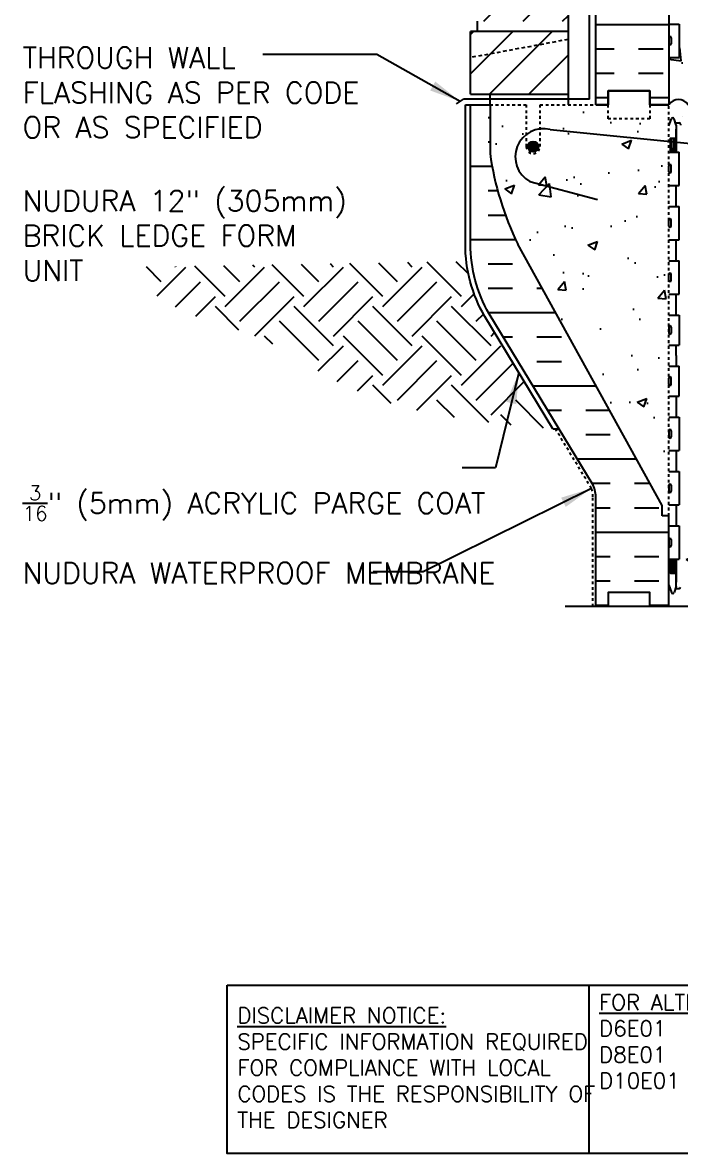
# Model space of a CAD drawing. Header units: inches. Extents: x 75 to 128.9, y 108.8 to 175.2.
# Drawn here: x 74.97 to 98.59, y 108.78 to 149.35 of the extents above; entities that cross this region are included whole.
import ezdxf

# ---------------------------------------------------------------- set-up
doc = ezdxf.new("R2010")
doc.units = ezdxf.units.IN
doc.header["$LTSCALE"] = 0.5
doc.header["$MEASUREMENT"] = 0
doc.linetypes.add('DASHED2', pattern=[0.375, 0.25, -0.125])
doc.linetypes.add('HIDDEN2', pattern=[0.1875, 0.125, -0.0625])
for name, color, linetype in [('HATCH', 12, 'Continuous'), ('Hidden2', 12, 'HIDDEN2'), ('line25', 2, 'Continuous'), ('LINE3', 3, 'Continuous'), ('LINE50', 5, 'Continuous'), ('LINE9', 9, 'Continuous'), ('TEXT', 4, 'Continuous'), ('Web_Edge', 9, 'Continuous')]:
    doc.layers.add(name, color=color, linetype=linetype)
doc.styles.add('DIM', font='romans.shx', dxfattribs={"width": 0.7})
doc.styles.add('ROMANS', font='romans.shx', dxfattribs={"height": 0.75})
doc.styles.get("Standard").update_dxf_attribs({"font": 'romans.shx', "height": 0.75})
doc.dimstyles.new('ext_12', dxfattribs={"dimscale": 12, "dimtxt": 0.09375, "dimasz": 0.09375, "dimexe": 0.09375, "dimexo": 0.0625, "dimgap": 0.0625, "dimtad": 1, "dimdec": 1, "dimzin": 3, "dimdsep": 46, "dimlunit": 4, "dimtxsty": 'DIM', "dimcen": 0.09, "dimdle": 0.09375, "dimclrt": 4, "dimadec": 0, "dimazin": 0, "dimtfac": 1, "dimtdec": 1, "dimtmove": 2, "dimatfit": 3, "dimfxl": 1, "dimfrac": 2, "dimtolj": 1, "dimtzin": 0, "dimarcsym": 0})

msp = doc.modelspace()

# ---------------------------------------------------------------- hatches: boundary and pattern name
at = {"layer": 'HATCH'}
h = msp.add_hatch(dxfattribs=at)
h.set_pattern_fill('AR-CONC', color=256, scale=0.5)
h.paths.add_polyline_path([(110.178, 173.401), (103.178, 173.401), (102.178, 172.401), (102.178, 174.401), (101.178, 173.401), (98.178, 173.401), (98.178, 170.593, 0.088416), (98.324, 170.496), (98.414, 170.496), (98.414, 170.454, -0.249069), (98.524, 170.247), (98.524, 170.18, -0.414214), (98.462, 170.117), (98.414, 170.117), (98.414, 170.047), (98.519, 170.047, -0.168672), (98.705, 169.898, 0.17445), (99.113, 169.602), (100.693, 169.249, 0.054974), (101.02, 169.213), (104.178, 169.213), (107.336, 169.213, 0.054974), (107.663, 169.249), (109.244, 169.602, 0.17445), (109.651, 169.898, -0.168672), (109.837, 170.047), (109.942, 170.047), (109.942, 170.117), (109.895, 170.117, -0.414214), (109.832, 170.18), (109.832, 170.247, -0.249069), (109.942, 170.454), (109.942, 170.496), (110.032, 170.496, 0.088416), (110.178, 170.593)])
h.paths.add_polyline_path([(121.433, 151.901), (121.433, 154.901), (112.803, 154.901), (110.178, 154.901, 0.429991), (109.538, 154.901, 0.353905), (109.077, 154.901, 0.520567), (108.692, 154.901, 0.520567), (108.281, 154.901, 0.520567), (107.782, 154.901, 0.520567), (107.132, 154.901, 0.520567), (106.359, 154.901, 0.520567), (105.739, 154.901, 0.520567), (105.112, 154.901, 0.520567), (104.134, 154.901, 0.520567), (103.416, 154.901, 0.520567), (102.601, 154.901, 0.520567), (101.923, 154.901, 0.520567), (101.491, 154.901, 0.520567), (100.69, 154.901, 0.520567), (100.049, 154.901, 0.520567), (99.489, 154.901, 0.520567), (98.862, 154.901, 0.406111), (98.307, 155.026), (98.543, 155.026), (98.543, 153.946), (98.178, 153.946), (98.178, 153.196), (98.543, 153.196), (98.543, 151.996), (98.178, 151.996), (98.178, 151.246), (98.543, 151.246), (98.543, 150.046), (98.178, 150.046), (98.178, 149.296), (98.543, 149.296), (98.543, 148.096), (98.178, 148.096), (98.178, 146.401, -0.541815), (98.862, 146.401, -0.520567), (99.489, 146.401, -0.520567), (100.049, 146.401, -0.520567), (100.69, 146.401, -0.520567), (101.491, 146.401, -0.520567), (101.923, 146.401, -0.520567), (102.601, 146.401, -0.520567), (103.416, 146.401, -0.520567), (104.134, 146.401, -0.520567), (105.112, 146.401, -0.520567), (105.739, 146.401, -0.520567), (106.359, 146.401, -0.520567), (107.132, 146.401, -0.520567), (107.782, 146.401, -0.520567), (108.281, 146.401, -0.520567), (108.692, 146.401, -0.520567), (109.077, 146.401, -0.356024), (109.531, 146.401, -0.36025), (110.178, 146.401), (110.866, 146.401), (110.866, 146.901), (112.366, 146.901), (121.433, 146.901), (121.433, 149.901), (120.433, 150.901), (122.433, 150.901)])
h.paths.add_polyline_path([(98.178, 146.401), (97.491, 146.401), (97.491, 145.901), (95.991, 145.901), (95.991, 146.401), (95.553, 146.401), (93.553, 146.401), (93.553, 144.901, -1), (93.053, 144.901), (93.053, 146.401), (91.753, 146.401), (91.753, 144.651, 0.079579), (92.753, 141.401), (97.928, 132.026), (97.928, 131.651), (98.178, 131.651)])
h = msp.add_hatch(dxfattribs=at)
h.set_pattern_fill('ANSI31', color=256, scale=8, style=0)
h.set_pattern_definition([(45, (92.1293, 152.8277), (-0.707107, 0.707107), [])])
h.paths.add_polyline_path([(94.553, 154.276), (91.053, 154.276), (91.053, 152.026), (94.553, 152.026)])
h.paths.add_polyline_path([(94.553, 173.401), (91.053, 173.401), (91.053, 173.026), (94.553, 173.026)])
h.paths.add_polyline_path([(94.553, 149.026), (91.053, 149.026), (91.053, 146.776), (94.553, 146.776)])
h.paths.add_polyline_path([(94.553, 172.651), (92.553, 172.651), (91.053, 172.651), (91.053, 170.401), (94.553, 170.401)])
h.paths.add_polyline_path([(94.553, 170.026), (91.053, 170.026), (91.053, 167.776), (94.553, 167.776)])
h.paths.add_polyline_path([(94.553, 159.526), (91.053, 159.526), (91.053, 157.276), (94.553, 157.276)])
h.paths.add_polyline_path([(94.553, 162.151), (91.053, 162.151), (91.053, 159.901), (94.553, 159.901)])
h.paths.add_polyline_path([(94.553, 164.776), (91.053, 164.776), (91.053, 162.526), (94.553, 162.526)])
h.paths.add_polyline_path([(94.553, 167.401), (91.053, 167.401), (91.053, 165.151), (94.553, 165.151)])
h.paths.add_polyline_path([(94.553, 151.651), (91.053, 151.651), (91.053, 149.401), (94.553, 149.401)])
h.paths.add_polyline_path([(94.553, 156.901), (91.053, 156.901), (91.053, 154.651), (94.553, 154.651)])
h = msp.add_hatch(dxfattribs=at)
h.set_pattern_fill('INSUL', color=256, scale=7, style=0)
h.set_pattern_definition([(0, (111.0867, 159.7823), (0, 2.625), []), (0, (111.0867, 160.6573), (0, 2.625), [0.875, -0.875]), (0, (111.0867, 161.5323), (0, 2.625), [0.875, -0.875])])
h.paths.add_polyline_path([(112.803, 164.401), (112.366, 164.401), (112.366, 163.901), (110.866, 163.901), (110.866, 164.401), (110.178, 164.401), (110.178, 154.901), (112.803, 154.901)])
h.paths.add_polyline_path([(95.553, 146.401), (95.991, 146.401), (95.991, 146.901), (97.491, 146.901), (97.491, 146.401), (98.178, 146.401), (98.178, 164.401), (97.491, 164.401), (97.491, 164.901), (95.991, 164.901), (95.991, 164.401), (95.553, 164.401)])
h = msp.add_hatch(dxfattribs=at)
h.set_pattern_fill('AR-CONC', color=256, scale=0.5)
edge = h.paths.add_edge_path()
edge.add_line((109.668, 145.672), (109.768, 145.672))
edge.add_line((109.768, 145.672), (109.768, 145.702))
edge.add_arc((109.818, 145.702), 0.05, 90, 180, ccw=False)
edge.add_line((109.818, 145.752), (109.944, 145.752))
edge.add_line((109.944, 145.752), (109.993, 145.902))
edge.add_arc((110.043, 145.876), 0.0567, 28.0725, 151.9275, ccw=False)
edge.add_line((110.093, 145.902), (110.178, 145.642))
edge.add_line((110.178, 145.642), (110.178, 146.401))
edge.add_arc((109.855, 146.011), 0.507, 50.3769, 129.6231)
edge.add_arc((109.304, 146.122), 0.36, 50.8061, 129.1939)
edge.add_arc((108.884, 146.266), 0.235, 35, 145)
edge.add_arc((108.486, 146.257), 0.251, 35, 145)
edge.add_arc((108.031, 146.227), 0.304, 35, 145)
edge.add_arc((107.457, 146.173), 0.397, 35, 145)
edge.add_arc((106.745, 146.13), 0.472, 35, 145)
edge.add_arc((106.049, 146.184), 0.378, 35, 145)
edge.add_arc((105.425, 146.182), 0.383, 35, 145)
edge.add_arc((104.623, 146.059), 0.597, 35, 145)
edge.add_arc((103.775, 146.15), 0.438, 35, 145)
edge.add_arc((103.009, 146.116), 0.497, 35, 145)
edge.add_arc((102.262, 146.164), 0.414, 35, 145)
edge.add_arc((101.707, 146.25), 0.264, 35, 145)
edge.add_arc((101.091, 146.121), 0.489, 35, 145)
edge.add_arc((100.37, 146.177), 0.391, 35, 145)
edge.add_arc((99.769, 146.205), 0.342, 35, 145)
edge.add_arc((99.175, 146.182), 0.383, 35, 145)
edge.add_arc((98.52, 146.178), 0.408, 33.101, 146.899)
edge.add_line((98.178, 146.401), (98.178, 145.642))
edge.add_line((98.178, 145.642), (98.263, 145.902))
edge.add_arc((98.313, 145.876), 0.0567, 28.0725, 151.9275, ccw=False)
edge.add_line((98.363, 145.902), (98.412, 145.752))
edge.add_line((98.412, 145.752), (98.538, 145.752))
edge.add_arc((98.538, 145.702), 0.05, 0, 90, ccw=False)
edge.add_line((98.588, 145.702), (98.588, 145.672))
edge.add_line((98.588, 145.672), (98.688, 145.672))
edge.add_line((98.688, 145.672), (98.688, 144.183))
edge.add_arc((98.862, 144.259), 0.19, 203.6316, 265.6964)
edge.add_arc((98.819, 143.872), 0.2, -7.1071, 81.62, ccw=False)
edge.add_arc((99.392, 143.866), 0.375, 182.9237, 419.8675)
edge.add_arc((99.666, 144.471), 0.293, 25.7984, 253.0731, ccw=False)
edge.add_spline(control_points=[(99.93, 144.599), (100.016, 144.432), (100.269, 143.942), (100.463, 143.261), (100.789, 143.13)], knot_values=[0, 0, 0, 0, 0.579211, 1.703896, 1.703896, 1.703896, 1.703896], degree=3, periodic=0)
edge.add_spline(control_points=[(100.789, 143.13), (100.839, 143.11), (100.893, 143.098), (100.95, 143.09)], knot_values=[1.703896, 1.703896, 1.703896, 1.703896, 1.875321, 1.875321, 1.875321, 1.875321], degree=3, periodic=0)
edge.add_arc((100.991, 143.588), 0.5, 265.2926, 431.7937)
edge.add_arc((101.337, 144.213), 0.242, 90, 218.2327, ccw=False)
edge.add_spline(control_points=[(101.337, 144.455), (101.458, 144.457), (102.277, 144.105), (102.522, 143.658), (102.662, 143.378)], knot_values=[0.038125, 0.038125, 0.038125, 0.038125, 0.320663, 1.237398, 1.237398, 1.237398, 1.237398], degree=3, periodic=0)
edge.add_arc((103.116, 143.588), 0.5, 204.819, 404.1875)
edge.add_spline(control_points=[(103.474, 143.936), (103.367, 144.099), (103.007, 144.19), (102.93, 144.686), (103.478, 144.921), (103.882, 144.95), (104.178, 144.971)], knot_values=[0.229407, 0.229407, 0.229407, 0.229407, 0.844432, 1.128849, 1.464331, 2.389004, 2.389004, 2.389004, 2.389004], degree=3, periodic=0)
edge.add_spline(control_points=[(104.178, 144.971), (104.474, 144.95), (104.878, 144.921), (105.426, 144.686), (105.35, 144.19), (104.99, 144.099), (104.882, 143.936)], knot_values=[0.229407, 0.229407, 0.229407, 0.229407, 1.15408, 1.489562, 1.773979, 2.389004, 2.389004, 2.389004, 2.389004], degree=3, periodic=0)
edge.add_arc((105.241, 143.588), 0.5, 135.8125, 335.181)
edge.add_spline(control_points=[(105.694, 143.378), (105.834, 143.658), (106.079, 144.105), (106.898, 144.457), (107.019, 144.455)], knot_values=[0.038125, 0.038125, 0.038125, 0.038125, 0.95486, 1.237398, 1.237398, 1.237398, 1.237398], degree=3, periodic=0)
edge.add_arc((107.019, 144.213), 0.242, -38.2327, 90, ccw=False)
edge.add_arc((107.366, 143.588), 0.5, 108.2063, 274.7074)
edge.add_spline(control_points=[(107.407, 143.09), (107.463, 143.098), (107.518, 143.11), (107.567, 143.13)], knot_values=[1.703896, 1.703896, 1.703896, 1.703896, 1.875321, 1.875321, 1.875321, 1.875321], degree=3, periodic=0)
edge.add_spline(control_points=[(107.567, 143.13), (107.893, 143.261), (108.087, 143.942), (108.34, 144.432), (108.426, 144.599)], knot_values=[0, 0, 0, 0, 1.124685, 1.703896, 1.703896, 1.703896, 1.703896], degree=3, periodic=0)
edge.add_arc((108.69, 144.471), 0.293, -73.0731, 154.2016, ccw=False)
edge.add_arc((108.964, 143.866), 0.375, 120.1325, 357.0763)
edge.add_arc((109.537, 143.872), 0.2, 98.3788, 187.1071, ccw=False)
edge.add_arc((109.494, 144.259), 0.19, 274.3061, 336.3703)
edge.add_line((109.668, 144.183), (109.668, 145.672))
h = msp.add_hatch(dxfattribs=at)
h.set_pattern_fill('INSUL', color=256, scale=7, style=0)
h.set_pattern_definition([(0, (-2904.3126, -294.1812), (0, 2.625), []), (0, (-2904.3126, -293.3062), (0, 2.625), [0.875, -0.875]), (0, (-2904.3126, -292.4312), (0, 2.625), [0.875, -0.875])])
h.paths.add_polyline_path([(92.753, 141.401, -0.079579), (91.753, 144.651), (91.753, 146.401), (91.053, 146.401), (91.053, 141.401, 0.131652), (91.723, 138.901), (95.461, 132.751, -0.10438), (95.553, 132.276), (95.553, 128.401), (95.991, 128.401), (95.991, 128.901), (97.491, 128.901), (97.491, 128.401), (98.178, 128.401), (98.178, 131.651), (97.928, 131.651), (97.928, 132.026)])
h = msp.add_hatch(dxfattribs=at)
h.set_pattern_fill('EARTH', color=256, scale=8, angle=45, style=0)
h.set_pattern_definition([(45, (-12.8643, 61.7362), (2e-16, 2.828427), [2, -2]), (45, (-13.3946, 62.2665), (2e-16, 2.828427), [2, -2]), (45, (-13.925, 62.7968), (2e-16, 2.828427), [2, -2]), (135, (-13.925, 63.1504), (-2.828427, 4e-16), [2, -2]), (135, (-13.3946, 63.6807), (-2.828427, 4e-16), [2, -2]), (135, (-12.8643, 64.211), (-2.828427, 4e-16), [2, -2])])
h.paths.add_polyline_path([(91.562, 138.806, -0.100997), (90.904, 140.773), (87.327, 140.713), (82.864, 138.276), (82.995, 138.232), (83.207, 138.153), (83.421, 138.066), (83.636, 137.968), (83.853, 137.862), (84.07, 137.749), (84.287, 137.629), (84.503, 137.505), (84.719, 137.378), (84.932, 137.249), (85.143, 137.119), (85.353, 136.991), (85.565, 136.862), (85.787, 136.732), (86.024, 136.6), (86.282, 136.465), (86.567, 136.326), (86.886, 136.18), (87.244, 136.029), (87.65, 135.87), (88.129, 135.706), (88.706, 135.539), (89.409, 135.374), (90.265, 135.212), (91.299, 135.056), (92.54, 134.908), (94.013, 134.773)])
h.paths.add_polyline_path([(87.327, 140.713), (78.61, 140.568), (78.789, 140.393), (78.971, 140.222), (79.154, 140.058), (79.34, 139.9), (79.529, 139.75), (79.72, 139.607), (79.913, 139.472), (80.109, 139.347), (80.307, 139.23), (80.508, 139.123), (80.711, 139.024), (80.915, 138.932), (81.121, 138.846), (81.327, 138.767), (81.534, 138.694), (81.742, 138.625), (81.95, 138.56), (82.157, 138.497), (82.366, 138.434), (82.575, 138.371), (82.784, 138.304), (82.864, 138.276)])
h = msp.add_hatch(dxfattribs=at)
h.set_pattern_fill('AR-CONC', color=256, scale=0.5)
edge = h.paths.add_edge_path()
edge.add_line((104.376, 129.401), (104.376, 127.401))
edge.add_line((104.376, 127.401), (105.376, 128.401))
edge.add_line((105.376, 128.401), (110.178, 128.401))
edge.add_line((110.178, 128.401), (110.178, 129.161))
edge.add_line((110.178, 129.161), (110.093, 128.9))
edge.add_arc((110.043, 128.927), 0.0567, 208.0725, 331.9275, ccw=False)
edge.add_line((109.993, 128.9), (109.944, 129.05))
edge.add_line((109.944, 129.05), (109.818, 129.05))
edge.add_arc((109.818, 129.1), 0.05, 180, 270, ccw=False)
edge.add_line((109.768, 129.1), (109.768, 129.13))
edge.add_line((109.768, 129.13), (109.668, 129.13))
edge.add_line((109.668, 129.13), (109.668, 130.619))
edge.add_arc((109.494, 130.543), 0.19, 23.6297, 85.6939)
edge.add_arc((109.537, 130.931), 0.2, 172.8929, 261.6212, ccw=False)
edge.add_arc((108.964, 130.936), 0.375, 2.9237, 239.8675)
edge.add_arc((108.69, 130.331), 0.293, -154.2016, 73.0731, ccw=False)
edge.add_spline(control_points=[(108.426, 130.204), (108.34, 130.37), (108.087, 130.86), (107.893, 131.541), (107.567, 131.672)], knot_values=[0, 0, 0, 0, 0.579211, 1.703896, 1.703896, 1.703896, 1.703896], degree=3, periodic=0)
edge.add_spline(control_points=[(107.567, 131.672), (107.518, 131.692), (107.463, 131.704), (107.407, 131.713)], knot_values=[1.703896, 1.703896, 1.703896, 1.703896, 1.875321, 1.875321, 1.875321, 1.875321], degree=3, periodic=0)
edge.add_arc((107.366, 131.214), 0.5, 85.2926, 251.7937)
edge.add_arc((107.019, 130.59), 0.242, -90, 38.2327, ccw=False)
edge.add_spline(control_points=[(107.019, 130.348), (106.898, 130.346), (106.079, 130.697), (105.834, 131.144), (105.694, 131.424)], knot_values=[0.038125, 0.038125, 0.038125, 0.038125, 0.320663, 1.237398, 1.237398, 1.237398, 1.237398], degree=3, periodic=0)
edge.add_arc((105.241, 131.214), 0.5, 24.819, 224.1875)
edge.add_spline(control_points=[(104.882, 130.866), (104.99, 130.703), (105.35, 130.612), (105.426, 130.117), (104.878, 129.881), (104.474, 129.852), (104.178, 129.831)], knot_values=[0.229407, 0.229407, 0.229407, 0.229407, 0.844432, 1.128849, 1.464331, 2.389004, 2.389004, 2.389004, 2.389004], degree=3, periodic=0)
edge.add_spline(control_points=[(104.178, 129.831), (103.882, 129.852), (103.478, 129.881), (102.93, 130.117), (103.007, 130.612), (103.367, 130.703), (103.474, 130.866)], knot_values=[0.229407, 0.229407, 0.229407, 0.229407, 1.15408, 1.489562, 1.773979, 2.389004, 2.389004, 2.389004, 2.389004], degree=3, periodic=0)
edge.add_arc((103.116, 131.214), 0.5, 315.8125, 515.181)
edge.add_spline(control_points=[(102.662, 131.424), (102.522, 131.144), (102.277, 130.697), (101.458, 130.346), (101.337, 130.348)], knot_values=[0.038125, 0.038125, 0.038125, 0.038125, 0.95486, 1.237398, 1.237398, 1.237398, 1.237398], degree=3, periodic=0)
edge.add_arc((101.337, 130.59), 0.242, 141.7673, 270, ccw=False)
edge.add_arc((100.991, 131.214), 0.5, 288.2063, 454.7074)
edge.add_spline(control_points=[(100.95, 131.713), (100.893, 131.704), (100.839, 131.692), (100.789, 131.672)], knot_values=[1.703896, 1.703896, 1.703896, 1.703896, 1.875321, 1.875321, 1.875321, 1.875321], degree=3, periodic=0)
edge.add_spline(control_points=[(100.789, 131.672), (100.463, 131.541), (100.269, 130.86), (100.016, 130.37), (99.93, 130.204)], knot_values=[0, 0, 0, 0, 1.124685, 1.703896, 1.703896, 1.703896, 1.703896], degree=3, periodic=0)
edge.add_arc((99.666, 130.331), 0.293, 106.9269, 334.2016, ccw=False)
edge.add_arc((99.392, 130.936), 0.375, 300.1325, 537.0763)
edge.add_arc((98.819, 130.931), 0.2, -81.62, 7.1071, ccw=False)
edge.add_arc((98.862, 130.543), 0.19, 94.3036, 156.3684)
edge.add_line((98.688, 130.619), (98.688, 129.13))
edge.add_line((98.688, 129.13), (98.588, 129.13))
edge.add_line((98.588, 129.13), (98.588, 129.1))
edge.add_arc((98.538, 129.1), 0.05, -90, 0, ccw=False)
edge.add_line((98.538, 129.05), (98.412, 129.05))
edge.add_line((98.412, 129.05), (98.363, 128.9))
edge.add_arc((98.313, 128.927), 0.0567, 208.0725, 331.9275, ccw=False)
edge.add_line((98.263, 128.9), (98.178, 129.161))
edge.add_line((98.178, 129.161), (98.178, 128.401))
edge.add_line((98.178, 128.401), (103.376, 128.401))
edge.add_line((103.376, 128.401), (104.376, 129.401))
at = {"layer": 'LINE3'}
msp.add_hatch(color=256, dxfattribs=at).paths.add_polyline_path([(93.116, 144.901, 1), (93.491, 144.901, 1)])

# ---------------------------------------------------------------- linework, layer by layer
at = {"layer": 'HATCH'}
msp.add_lwpolyline([(110.178, 146.401, 0.36025), (109.531, 146.401, 0.356024), (109.077, 146.401, 0.520567), (108.692, 146.401, 0.520567), (108.281, 146.401, 0.520567), (107.782, 146.401, 0.520567), (107.132, 146.401, 0.520567), (106.359, 146.401, 0.520567), (105.739, 146.401, 0.520567), (105.112, 146.401, 0.520567), (104.134, 146.401, 0.520567), (103.416, 146.401, 0.520567), (102.601, 146.401, 0.520567), (101.923, 146.401, 0.520567), (101.491, 146.401, 0.520567), (100.69, 146.401, 0.520567), (100.049, 146.401, 0.520567), (99.489, 146.401, 0.520567), (98.862, 146.401, 0.541815), (98.178, 146.401)], format="xyb", dxfattribs=at)
at = {"layer": 'Hidden2'}
for p, q in [((91.753, 146.401), (93.053, 146.401)), ((93.053, 146.401), (93.053, 144.901)), ((93.553, 144.901), (93.553, 146.401)), ((93.553, 146.401), (95.553, 146.401)), ((98.178, 131.651), (98.178, 146.401))]:
    msp.add_line(p, q, dxfattribs=at)
msp.add_lwpolyline([(95.553, 146.401), (95.991, 146.401), (95.991, 146.901), (97.491, 146.901), (97.491, 146.401), (98.178, 146.401)], dxfattribs=at)
msp.add_arc((93.303, 144.901), 0.25, 180, 0, dxfattribs=at)
at = {"layer": 'line25'}
for p, q in [((98.178, 164.401), (98.178, 146.401)), ((94.553, 159.526), (94.553, 146.401)), ((91.303, 149.026), (91.303, 149.401)), ((98.178, 149.296), (98.543, 149.296)), ((98.543, 149.296), (98.543, 148.096)), ((94.553, 149.026), (91.053, 149.026)), ((91.053, 146.776), (91.053, 149.026)), ((98.178, 148.806), (98.178, 148.586)), ((98.178, 148.751), (98.178, 148.751)), ((98.178, 148.641), (98.178, 148.641)), ((98.218, 148.846), (98.218, 148.846)), ((98.218, 148.546), (98.218, 148.546)), ((98.258, 148.806), (98.258, 148.586)), ((98.178, 148.096), (98.178, 146.401)), ((98.178, 148.096), (98.543, 148.096)), ((91.053, 146.776), (94.553, 146.776)), ((91.753, 146.401), (91.753, 146.776)), ((91.753, 146.401), (91.753, 144.651)), ((98.178, 144.706), (98.543, 144.706)), ((98.543, 143.506), (98.543, 144.706)), ((98.178, 143.996), (98.178, 144.216)), ((98.178, 144.161), (98.178, 144.161)), ((98.178, 144.051), (98.178, 144.051)), ((98.218, 144.256), (98.218, 144.256)), ((98.258, 143.996), (98.258, 144.216)), ((98.218, 143.956), (98.218, 143.956)), ((98.178, 143.506), (98.543, 143.506)), ((98.178, 142.756), (98.543, 142.756)), ((98.543, 141.556), (98.543, 142.756)), ((98.178, 142.046), (98.178, 142.266)), ((98.178, 142.211), (98.178, 142.211)), ((98.178, 142.101), (98.178, 142.101)), ((98.218, 142.306), (98.218, 142.306)), ((98.218, 142.006), (98.218, 142.006)), ((98.258, 142.046), (98.258, 142.266)), ((97.928, 132.026), (92.753, 141.401)), ((98.178, 141.556), (98.543, 141.556)), ((98.178, 140.806), (98.543, 140.806)), ((98.543, 139.606), (98.543, 140.806)), ((98.178, 140.096), (98.178, 140.316)), ((98.178, 140.261), (98.178, 140.261)), ((98.178, 140.151), (98.178, 140.151)), ((98.218, 140.356), (98.218, 140.356)), ((98.218, 140.056), (98.218, 140.056)), ((98.258, 140.096), (98.258, 140.316)), ((98.178, 139.606), (98.543, 139.606)), ((98.178, 138.856), (98.543, 138.856)), ((98.543, 138.856), (98.543, 137.776)), ((98.178, 138.426), (98.178, 138.206)), ((98.178, 138.371), (98.178, 138.371)), ((98.218, 138.466), (98.218, 138.466)), ((98.258, 138.426), (98.258, 138.206)), ((98.178, 138.261), (98.178, 138.261)), ((98.218, 138.166), (98.218, 138.166)), ((98.178, 137.776), (98.543, 137.776)), ((98.178, 137.026), (98.543, 137.026)), ((98.543, 135.946), (98.543, 137.026)), ((98.178, 136.376), (98.178, 136.596)), ((98.178, 136.541), (98.178, 136.541)), ((98.178, 136.431), (98.178, 136.431)), ((98.218, 136.636), (98.218, 136.636)), ((98.218, 136.336), (98.218, 136.336)), ((98.258, 136.376), (98.258, 136.596)), ((98.178, 135.946), (98.543, 135.946)), ((98.178, 135.196), (98.543, 135.196)), ((98.543, 135.196), (98.543, 133.996)), ((98.178, 134.706), (98.178, 134.486)), ((98.218, 134.746), (98.218, 134.746)), ((98.258, 134.706), (98.258, 134.486)), ((98.178, 134.651), (98.178, 134.651)), ((98.178, 134.541), (98.178, 134.541)), ((98.218, 134.446), (98.218, 134.446)), ((98.178, 133.996), (98.543, 133.996)), ((98.178, 133.246), (98.543, 133.246)), ((98.543, 133.246), (98.543, 132.046)), ((98.178, 132.756), (98.178, 132.536)), ((98.178, 132.701), (98.178, 132.701)), ((98.258, 132.756), (98.258, 132.536)), ((98.178, 132.591), (98.178, 132.591)), ((98.218, 132.496), (98.218, 132.496)), ((97.928, 131.651), (97.928, 132.026)), ((98.178, 132.046), (98.543, 132.046)), ((98.178, 131.651), (97.928, 131.651)), ((98.178, 128.401), (98.178, 131.651)), ((98.178, 131.296), (98.543, 131.296)), ((98.543, 131.296), (98.543, 130.096)), ((98.178, 130.806), (98.178, 130.586)), ((98.178, 130.751), (98.178, 130.751)), ((98.178, 130.641), (98.178, 130.641)), ((98.218, 130.846), (98.218, 130.846)), ((98.258, 130.806), (98.258, 130.586)), ((98.218, 130.546), (98.218, 130.546)), ((98.178, 130.096), (98.543, 130.096))]:
    msp.add_line(p, q, dxfattribs=at)
for centre, radius, start, end in [((98.218, 148.806), 0.04, 90, 180), ((98.218, 148.586), 0.04, 180, 270), ((98.218, 148.806), 0.04, 0, 90), ((98.218, 148.586), 0.04, 270, 0), ((102.398, 146.148), 10.75, 188.0028, 206.2026), ((98.218, 144.216), 0.04, 90, 180), ((98.218, 144.216), 0.04, 360, 90), ((98.218, 143.996), 0.04, 180, 270), ((98.218, 143.996), 0.04, 270, 0), ((98.218, 142.266), 0.04, 90, 180), ((98.218, 142.046), 0.04, 180, 270), ((98.218, 142.266), 0.04, 360, 90), ((98.218, 142.046), 0.04, 270, 0), ((98.218, 140.316), 0.04, 90, 180), ((98.218, 140.096), 0.04, 180, 270), ((98.218, 140.316), 0.04, 360, 90), ((98.218, 140.096), 0.04, 270, 0), ((98.218, 138.426), 0.04, 90, 180), ((98.218, 138.426), 0.04, 0, 90), ((98.218, 138.206), 0.04, 180, 270), ((98.218, 138.206), 0.04, 270, 0), ((98.218, 136.596), 0.04, 90, 180), ((98.218, 136.376), 0.04, 180, 270), ((98.218, 136.596), 0.04, 360, 90), ((98.218, 136.376), 0.04, 270, 0), ((98.218, 134.706), 0.04, 90, 180), ((98.218, 134.706), 0.04, 0, 90), ((98.218, 134.486), 0.04, 180, 270), ((98.218, 134.486), 0.04, 270, 0), ((98.218, 132.756), 0.04, 90, 180), ((98.218, 132.756), 0.04, 0, 90), ((98.218, 132.536), 0.04, 180, 270), ((98.218, 132.536), 0.04, 270, 0), ((98.218, 130.806), 0.04, 90, 180), ((98.218, 130.806), 0.04, 0, 90), ((98.218, 130.586), 0.04, 180, 270), ((98.218, 130.586), 0.04, 270, 0)]:
    msp.add_arc(centre, radius, start, end, dxfattribs=at)
at = {"layer": 'LINE3'}
for p, q in [((93.914, 145.515), (107.437, 144.172)), ((93.177, 143.65), (95.61, 142.998))]:
    msp.add_line(p, q, dxfattribs=at)
msp.add_circle((93.303, 144.901), 0.188, dxfattribs=at)
msp.add_arc((93.672, 144.532), 1.012, 76.184, 240.6907, dxfattribs=at)
at = {"layer": 'LINE50'}
msp.add_line((95.553, 146.401), (95.553, 164.401), dxfattribs=at)
for points in [[(95.553, 146.401), (95.991, 146.401), (95.991, 146.901), (97.491, 146.901), (97.491, 146.401), (98.178, 146.401)], [(98.178, 146.401), (97.491, 146.401), (97.491, 146.901), (95.991, 146.901), (95.991, 146.401), (95.553, 146.401)], [(98.178, 128.401), (97.491, 128.401), (97.491, 128.901), (95.991, 128.901), (95.991, 128.401), (95.553, 128.401)], [(98.178, 128.401), (97.491, 128.401), (97.491, 128.901), (95.991, 128.901), (95.991, 128.401), (95.553, 128.401)]]:
    msp.add_lwpolyline(points, dxfattribs=at)
msp.add_lwpolyline([(95.553, 128.401), (95.553, 132.276, 0.10438), (95.461, 132.751), (91.723, 138.901, -0.131652), (91.053, 141.401), (91.053, 146.401), (91.753, 146.401)], format="xyb", dxfattribs=at)
at = {"layer": 'LINE9'}
for p, q in [((95.319, 146.605), (95.319, 151.128)), ((90.553, 146.438), (90.796, 146.605)), ((95.319, 146.605), (90.796, 146.605)), ((90.866, 146.401), (91.053, 146.401)), ((94.013, 134.773), (94.232, 134.773))]:
    msp.add_line(p, q, dxfattribs=at)
at = {"layer": 'LINE9', "linetype": 'DASHED2'}
msp.add_line((94.553, 148.742), (91.053, 148.094), dxfattribs=at)
at = {"layer": 'LINE9'}
msp.add_lwpolyline([(94.013, 134.773), (91.562, 138.806, -0.131757), (90.866, 141.401), (90.866, 146.401)], format="xyb", dxfattribs=at)
at = {"layer": 'LINE9', "linetype": 'DASHED2', "ltscale": 0.15}
msp.add_lwpolyline([(97.491, 146.401), (97.491, 146.401), (97.491, 145.901), (95.991, 145.901), (95.991, 146.401), (95.991, 146.401)], dxfattribs=at)
at = {"layer": 'LINE9', "linetype": 'HIDDEN2'}
msp.add_lwpolyline([(95.449, 128.401), (95.449, 132.337, 0.097369), (95.396, 132.64), (94.1, 134.773)], format="xyb", dxfattribs=at)
at = {"layer": 'LINE9'}
msp.add_lwpolyline([(114.303, 128.401), (105.376, 128.401), (104.376, 127.401), (104.376, 129.401), (103.376, 128.401), (94.449, 128.401)], dxfattribs=at)
at = {"layer": 'TEXT'}
msp.add_lwpolyline([(91.582, 142.826, 0, 0.36, 0), (90.502, 142.826, 0, 0, 0), (88.326, 142.826, 0, 0, 0)], format="xyseb", dxfattribs=at)
msp.add_lwpolyline([(82.312, 114.82), (95.296, 114.82), (95.296, 108.782), (82.312, 108.782)], close=True, dxfattribs=at)
msp.add_lwpolyline([(95.296, 114.82), (112.956, 114.82), (112.956, 108.782), (95.296, 108.782)], dxfattribs=at)
at = {"layer": 'Web_Edge'}
for p, q in [((98.178, 145.642), (98.263, 145.902)), ((98.438, 145.672), (98.363, 145.902)), ((98.412, 145.752), (98.538, 145.752)), ((98.438, 145.672), (98.438, 144.706)), ((98.588, 145.702), (98.588, 145.672)), ((98.438, 129.13), (98.438, 130.096)), ((98.178, 129.161), (98.263, 128.9)), ((98.438, 129.13), (98.363, 128.9)), ((98.412, 129.05), (98.538, 129.05))]:
    msp.add_line(p, q, dxfattribs=at)
for points in [[(98.438, 144.706), (98.438, 145.522)], [(98.438, 142.756), (98.438, 143.506)], [(98.438, 140.806), (98.438, 141.556)], [(98.438, 138.856), (98.438, 139.606)], [(98.438, 137.401), (98.438, 137.776)], [(98.438, 137.401), (98.438, 137.026)], [(98.438, 135.946), (98.438, 135.196)], [(98.438, 133.996), (98.438, 133.246)], [(98.438, 132.046), (98.438, 131.296)], [(98.438, 130.096), (98.438, 129.28)]]:
    msp.add_lwpolyline(points, dxfattribs=at)
for points in [[(98.388, 144.762), (98.238, 144.762), (98.238, 145.202), (98.388, 145.202)], [(98.348, 144.822), (98.278, 144.822), (98.278, 145.202), (98.348, 145.202)], [(98.388, 130.04), (98.238, 130.04), (98.238, 129.6), (98.388, 129.6)], [(98.348, 129.98), (98.278, 129.98), (98.278, 129.6), (98.348, 129.6)]]:
    msp.add_lwpolyline(points, close=True, dxfattribs=at)
for centre, radius, start, end in [((98.313, 145.876), 0.0567, 28.0725, 151.9275), ((98.538, 145.702), 0.05, 0, 90), ((98.538, 129.1), 0.05, 270, 0), ((98.313, 128.927), 0.0567, 208.0725, 331.9275)]:
    msp.add_arc(centre, radius, start, end, dxfattribs=at)

# ---------------------------------------------------------------- texts
at = {"layer": 'TEXT', "char_height": 0.75, "attachment_point": 4, "style": 'ROMANS'}
for s, insert, width in [('THROUGH WALL FLASHING AS PER CODE OR AS SPECIFIED', (74.969, 146.838), 13.80582), ('NUDURA 12" (305mm) BRICK LEDGE FORM UNIT', (74.969, 141.706), 13.33386), ('\\A1;{\\H0.7x;\\S3/16;}" (5mm) ACRYLIC PARGE COAT\\P\\PNUDURA WATERPROOF MEMBRANE', (74.969, 130.984), 16.03603)]:
    msp.add_mtext(s, dxfattribs=dict(at, insert=insert, width=width))
at = {"layer": 'TEXT', "char_height": 0.5625, "attachment_point": 4}
for s, insert, width in [('{\\LFOR ALTERNATE CORE THICKNESS SEE:\\P}D6E01\\PD8E01\\PD10E01', (95.671, 112.794), 23.33295), ('{\\LDISCLAIMER NOTICE:}\\PSPECIFIC INFORMATION REQUIRED FOR COMPLIANCE WITH LOCAL CODES IS THE RESPONSIBILITY OF THE DESIGNER', (82.679, 111.854), 14.00235)]:
    msp.add_mtext(s, dxfattribs=dict(at, insert=insert, width=width))

# ---------------------------------------------------------------- leaders
at = {"layer": 'TEXT'}
msp.add_leader([(90.675, 146.522), (87.69, 148.205), (83.598, 148.205)], dimstyle='ext_12', override={"dimgap": 0.0625, "dimtad": 0}, dxfattribs=at)
for points in [[(92.785, 136.793), (91.948, 133.375), (90.758, 133.375)], [(95.396, 132.64), (89.356, 129.642), (87.562, 129.642)]]:
    msp.add_leader(points, dimstyle='ext_12', dxfattribs=at)

doc.saveas('drawing.dxf')
